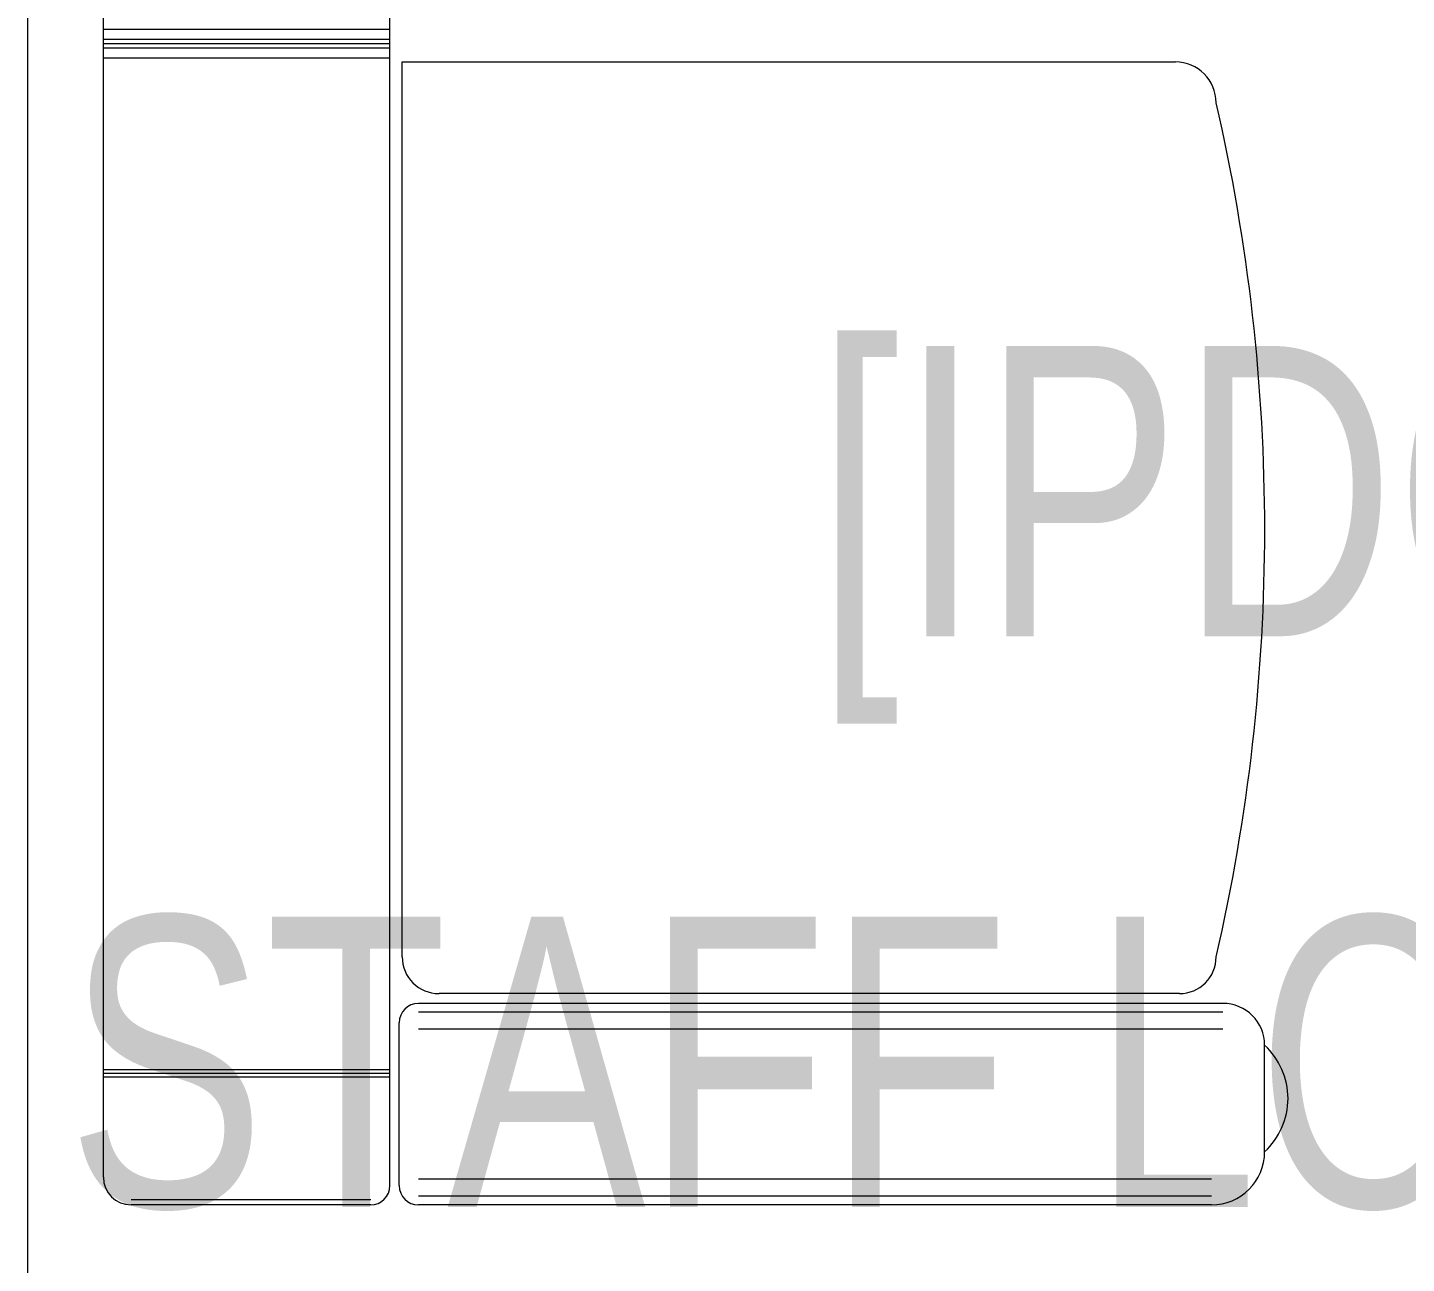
# Model space of a CAD drawing. Header units: millimetres. Extents: x 26027 to 581921, y 7230 to 233891.
# Drawn here: x 496577 to 497527, y 187801 to 188652 of the extents above; entities that cross this region are included whole.
import ezdxf

# ---------------------------------------------------------------- set-up
doc = ezdxf.new("R2010")
doc.units = ezdxf.units.MM
doc.header["$LTSCALE"] = 5
for name, color, linetype, lineweight in [('72_EGR_BASE_TEXT', 252, 'Continuous', 5), ('LOADING', 252, 'Continuous', 5), ('Medical Equipment and Furniture', 252, 'Continuous', 0), ('Walls', 252, 'Continuous', 5)]:
    doc.layers.add(name, color=color, linetype=linetype, lineweight=lineweight)
doc.styles.add('X3G_ENTITY_2587EA', font='swisscl.ttf', dxfattribs={"height": 200})

# ---------------------------------------------------------------- blocks, each defined once
blk = doc.blocks.new('GF21008-P')
at = {"layer": 'LOADING'}
for p, q in [((-0.77088, 0), (0.79062, 0)), ((-0.70191, -0.1974), (-0.70191, 0)), ((-0.69938, -0.1974), (-0.69938, 0)), ((-0.69684, -0.1974), (-0.69684, 0)), ((0, -0.1974), (0, 0)), ((0.00691, -0.1974), (0.00691, 0)), ((0.00987, -0.1974), (0.00987, 0)), ((0.01283, -0.1974), (0.01283, 0)), ((0.01974, -0.1974), (0.01974, 0)), ((-0.78996, -0.18414), (-0.78996, -0.01908)), ((-0.78657, -0.18414), (-0.78657, -0.01908)), ((-0.7767, -0.1974), (0.79645, -0.1974)), ((-0.7767, -0.20374), (-0.66444, -0.20374)), ((-0.61909, -0.20585), (-0.00261, -0.20585)), ((-0.00261, -0.20585), (-0.00261, -0.73852)), ((-0.78996, -0.76339), (-0.78996, -0.21699)), ((-0.78405, -0.76339), (-0.78405, -0.21699)), ((-0.77223, -0.76339), (-0.77223, -0.21699)), ((-0.66892, -0.77123), (-0.66892, -0.21699)), ((-0.6571, -0.77123), (-0.6571, -0.21699)), ((-0.65119, -0.77123), (-0.65119, -0.21699)), ((-0.64443, -0.74126), (-0.64443, -0.23119)), ((-0.75334, -0.8), (-0.67996, -0.8))]:
    blk.add_line(p, q, dxfattribs=at)
for centre, radius, start, end in [((-0.77088, -0.01908), 0.01908, 90, 180), ((-0.7767, -0.18414), 0.01325, 180, 270), ((-0.7767, -0.21699), 0.01325, 90, 180), ((-0.66444, -0.21699), 0.01325, 0, 90), ((-0.61909, -0.23119), 0.02534, 90, 180), ((-0.03068, -0.73852), 0.02807, 270, 0), ((-0.61909, -0.74126), 0.02534, 180, 270), ((-0.75334, -0.76339), 0.03661, 180, 270), ((-0.32489, 0.50996), 1.31002, 257.02168, 282.97832), ((-0.67996, -0.77123), 0.02877, 270, 0), ((-0.71665, -0.7662), 0.04989, 222.64618, 317.35382)]:
    blk.add_arc(centre, radius, start, end, dxfattribs=at)

msp = doc.modelspace()

# ---------------------------------------------------------------- linework, layer by layer
at = {"layer": 'Walls'}
msp.add_line((496577.14, 190352.33, 0), (496577.14, 186055.27, 0), dxfattribs=at)

# ---------------------------------------------------------------- block references
at = {"layer": 'Medical Equipment and Furniture', "xscale": 1000, "yscale": 1000, "zscale": 1000, "rotation": 89.9999999999998}
msp.add_blockref('GF21008-P', (496629.4, 188631.39, 0), dxfattribs=at)

# ---------------------------------------------------------------- texts
at = {"layer": '72_EGR_BASE_TEXT', "char_height": 200, "attachment_point": 2, "style": 'X3G_ENTITY_2587EA'}
for s, insert in [('[IPDG135]', (497599.11, 188433.15)), ('STAFF LOUNGE/ PANTRY', (497862.9, 188040.05))]:
    msp.add_mtext(s, dxfattribs=dict(at, insert=insert))

doc.saveas('drawing.dxf')
